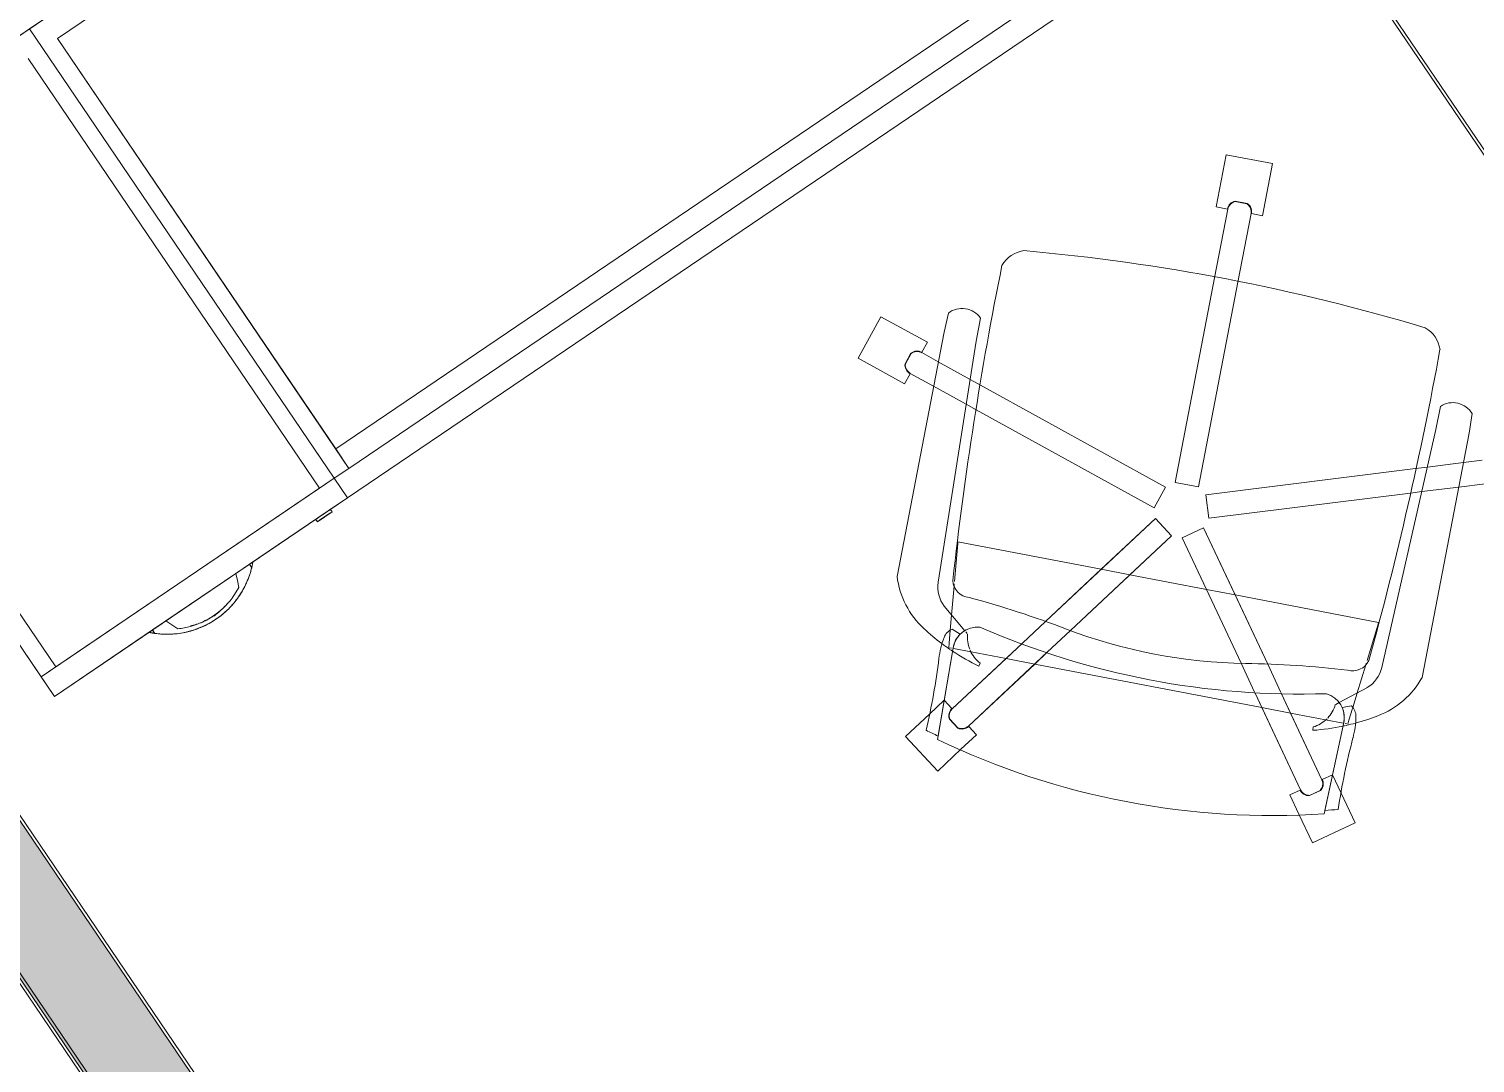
# Model space of a CAD drawing. Header units: inches. Extents: x -13 to 4331, y -638 to 2885.
# Drawn here: x 2518.5 to 2579.7, y 1260.7 to 1304.5 of the extents above; entities that cross this region are included whole.
import ezdxf

# ---------------------------------------------------------------- set-up
doc = ezdxf.new("R2010")
doc.units = ezdxf.units.IN
doc.header["$MEASUREMENT"] = 0
doc.linetypes.add('Dash', pattern=[0.25, 0.125, -0.125])
doc.linetypes.add('Hidden', pattern=[0.28125, 0.1875, -0.09375])
for name, color, linetype, lineweight in [('A-DETL-THIN', 151, 'Continuous', 9), ('A-GLAZ-MULL', 7, 'Continuous', 9), ('A-WALL-PATT', 111, 'Continuous', 13), ('Chevy Chase Pavilion_3rd Floor Base_dwg', 8, 'Continuous', 9), ('I-FURN', 30, 'Continuous', 9), ('I-FURN-PNLS', 30, 'Continuous', 9), ('I-WALL', 2, 'Continuous', 13), ('Q-CASE', 31, 'Continuous', 9), ('Q-CASE-HDLN', 31, 'Dash', 9)]:
    doc.layers.add(name, color=color, linetype=linetype, lineweight=lineweight)

# ---------------------------------------------------------------- blocks, each defined once
blk = doc.blocks.new('Zira Wksta 12 - Type 1-V6-FIRST FLOOR POWER _ SIGNAL')
at = {"layer": 'I-FURN'}
for p, q in [((-24.173, 93.98), (-24, 93.98)), ((-24.173, 93.98), (-24, 93.98)), ((-24.173, 93.98), (-24, 93.98)), ((-24, 93.987), (-24.167, 93.987)), ((-24, 93.987), (-24.167, 93.987)), ((-24, 93.987), (-24.167, 93.987)), ((-24, 94.104), (-24, 94.157)), ((-24, 94.157), (-24, 94.114)), ((-24, 94.124), (-24, 94.157)), ((-24, 94.157), (-24, 94.154)), ((-24, 94.104), (-24, 94.157)), ((-24, 94.157), (-24, 94.114)), ((-24, 94.154), (-24, 94.145)), ((-24, 94.145), (-24, 94.131)), ((-24, 94.131), (-24, 94.114)), ((-24, 94.104), (-24, 94.124)), ((-24, 94.114), (-24, 94.012)), ((-24, 94.114), (-24, 94.048)), ((-24, 94.114), (-24, 94.048)), ((-24, 94.012), (-24, 94.104)), ((-24, 94.059), (-24, 94.104)), ((-24, 94.012), (-24, 94.104)), ((-24, 94.012), (-24, 94.059)), ((-24, 94.048), (-24, 94.012)), ((-24, 94.048), (-24, 94.012)), ((-24, 93.98), (-24, 94.012)), ((-24, 94.012), (-24, 93.987)), ((-24, 93.98), (-24, 94.012)), ((-24, 94.012), (-24, 93.987)), ((-24, 93.98), (-24, 94.012)), ((-24, 94.012), (-24, 93.987)), ((-24, 93.98), (-24, 93.636)), ((-24, 93.639), (-24, 93.98)), ((-24, 93.98), (-24, 93.291)), ((-24, 93.639), (-24, 93.98)), ((-24, 93.98), (-24, 93.291)), ((-24, 93.639), (-24, 93.98)), ((-24.561, 93.059), (-24.281, 93.175)), ((-24.281, 93.175), (-24.561, 93.059)), ((-24.561, 93.059), (-24.281, 93.175)), ((-24.561, 93.059), (-24.281, 93.175)), ((-24.281, 93.175), (-24, 93.291)), ((-24, 93.291), (-24.281, 93.175)), ((-24.281, 93.175), (-24, 93.291)), ((-24.281, 93.175), (-24, 93.291)), ((-24, 93.636), (-24, 93.291)), ((-24, 93.291), (-24, 93.636)), ((-24, 93.291), (-24, 93.636)), ((-24, 93.291), (-24, 93.636)), ((-24.281, 89.825), (-24.561, 89.941)), ((-24.281, 89.825), (-24.561, 89.941)), ((-24.281, 89.825), (-24.561, 89.941)), ((-24, 89.709), (-24.281, 89.825)), ((-24, 89.709), (-24.281, 89.825)), ((-24, 89.709), (-24.281, 89.825)), ((-24, 89.364), (-24, 89.709)), ((-24, 89.709), (-24, 89.02)), ((-24, 89.364), (-24, 89.709)), ((-24, 89.709), (-24, 89.02)), ((-24, 89.364), (-24, 89.709)), ((-24, 89.709), (-24, 89.364)), ((-24, 89.02), (-24.173, 89.02)), ((-24, 89.02), (-24.173, 89.02)), ((-24, 89.02), (-24.173, 89.02)), ((-24.167, 89.013), (-24, 89.013)), ((-24.167, 89.013), (-24, 89.013)), ((-24.167, 89.013), (-24, 89.013)), ((-24, 89.364), (-24, 89.02)), ((-24, 89.02), (-24, 89.361)), ((-24, 89.02), (-24, 89.361)), ((-24, 89.02), (-24, 89.361)), ((-24, 88.988), (-24, 89.02)), ((-24, 88.988), (-24, 89.02)), ((-24, 88.988), (-24, 89.02)), ((-24, 89.013), (-24, 88.988)), ((-24, 89.013), (-24, 88.988)), ((-24, 89.013), (-24, 88.988)), ((-24, 88.988), (-24, 88.886)), ((-24, 88.896), (-24, 88.988)), ((-24, 88.988), (-24, 88.952)), ((-24, 88.896), (-24, 88.988)), ((-24, 88.988), (-24, 88.918)), ((-24, 88.896), (-24, 88.988)), ((-24, 88.952), (-24, 88.918)), ((-24, 88.918), (-24, 88.886)), ((-24, 88.918), (-24, 88.886)), ((-24, 88.843), (-24, 88.896)), ((-24, 88.876), (-24, 88.896)), ((-24, 88.843), (-24, 88.896)), ((-24, 88.886), (-24, 88.843)), ((-24, 88.886), (-24, 88.869)), ((-24, 88.886), (-24, 88.846)), ((-24, 88.848), (-24, 88.876)), ((-24, 88.869), (-24, 88.855)), ((-24, 88.855), (-24, 88.846)), ((-24, 88.843), (-24, 88.848)), ((-24, 88.846), (-24, 88.843)), ((-24, 88.846), (-24, 88.843)), ((-45.633, 70.112), (-47.609, 69.799)), ((-45.633, 70.112), (-47.609, 69.799)), ((-45.415, 68.734), (-45.633, 70.112)), ((-45.415, 68.734), (-45.633, 70.112)), ((-47.609, 69.799), (-47.399, 68.471)), ((-47.609, 69.799), (-47.399, 68.471)), ((-43.651, 66.325), (-46.501, 69.06)), ((-46.394, 68.957), (-43.651, 66.325)), ((-45.281, 67.89), (-45.415, 68.734)), ((-45.281, 67.89), (-45.415, 68.734)), ((-47.399, 68.471), (-47.257, 67.577)), ((-47.399, 68.471), (-47.257, 67.577)), ((-46.583, 68.074), (-46.075, 68.154)), ((-46.583, 68.074), (-46.075, 68.154)), ((-46.081, 68.143), (-46.575, 68.065)), ((-46.081, 68.143), (-46.575, 68.065)), ((-47.257, 67.577), (-46.78, 67.652)), ((-47.257, 67.577), (-46.78, 67.652)), ((-46.763, 67.655), (-46.161, 63.855)), ((-46.763, 67.655), (-46.047, 63.134)), ((-45.287, 64.729), (-45.775, 67.812)), ((-45.137, 63.781), (-45.775, 67.812)), ((-45.759, 67.814), (-45.282, 67.89)), ((-45.759, 67.814), (-45.282, 67.89)), ((-43.686, 66.33), (-44.221, 65.795)), ((-43.573, 66.443), (-43.625, 66.391)), ((-43.412, 66.366), (-43.543, 66.473)), ((-42.972, 66.01), (-43.404, 66.36)), ((-32.372, 59.148), (-39.824, 66.601)), ((-44.221, 65.795), (-45.287, 64.729)), ((-44.911, 65.864), (-44.829, 65.748)), ((-43.344, 65.751), (-42.982, 65.92)), ((-43.337, 65.512), (-41.988, 65.655)), ((-42.471, 65.604), (-42.972, 66.01)), ((-41.503, 64.82), (-42.471, 65.604)), ((-43.495, 65.495), (-43.389, 65.507)), ((-41.002, 65.293), (-33.448, 58.237)), ((-45.287, 64.729), (-46.161, 63.855)), ((-45.137, 63.781), (-45.287, 64.729)), ((-41.444, 64.772), (-41.503, 64.82)), ((-40.105, 63.688), (-41.358, 64.703)), ((-46.161, 63.855), (-53.093, 56.923)), ((-46.161, 63.855), (-46.047, 63.134)), ((-44.93, 62.472), (-45.137, 63.781)), ((-44.93, 62.472), (-45.137, 63.781)), ((-46.047, 63.134), (-45.835, 61.796)), ((-46.047, 63.134), (-45.835, 61.796)), ((-44.422, 59.265), (-40.049, 63.638)), ((-40.046, 63.641), (-40.105, 63.688)), ((-31.233, 62.774), (-33.237, 61.753)), ((-31.233, 62.774), (-33.237, 61.753)), ((-30.325, 60.992), (-31.233, 62.774)), ((-30.325, 60.992), (-31.233, 62.774)), ((-44.422, 59.265), (-44.93, 62.472)), ((-43.93, 56.159), (-44.93, 62.472)), ((-45.835, 61.796), (-45.296, 58.391)), ((-45.835, 61.796), (-44.917, 56.003)), ((-33.01, 61.308), (-34.018, 60.794)), ((-33.01, 61.308), (-34.018, 60.794)), ((-33.237, 61.753), (-33.018, 61.323)), ((-33.237, 61.753), (-33.018, 61.323)), ((-32.557, 61.266), (-32.323, 60.808)), ((-32.557, 61.266), (-32.323, 60.808)), ((-34.018, 60.794), (-35.421, 60.079)), ((-34.018, 60.794), (-35.421, 60.079)), ((-32.336, 60.809), (-32.563, 61.255)), ((-32.336, 60.809), (-32.563, 61.255)), ((-32.329, 59.971), (-30.325, 60.992)), ((-32.329, 59.971), (-30.325, 60.992)), ((-35.421, 60.079), (-35.851, 59.86)), ((-35.421, 60.079), (-35.851, 59.86)), ((-34.643, 59.353), (-33.274, 60.051)), ((-34.643, 59.353), (-33.274, 60.051)), ((-33.274, 60.051), (-32.556, 60.416)), ((-33.274, 60.051), (-32.556, 60.416)), ((-32.549, 60.401), (-32.329, 59.971)), ((-32.549, 60.401), (-32.329, 59.971)), ((-35.851, 59.86), (-43.522, 55.951)), ((-35.851, 59.86), (-43.522, 55.951)), ((-45.296, 58.391), (-44.422, 59.265)), ((-43.93, 56.159), (-44.422, 59.265)), ((-43.068, 55.06), (-35.095, 59.123)), ((-43.068, 55.06), (-35.095, 59.123)), ((-35.095, 59.123), (-34.643, 59.353)), ((-35.095, 59.123), (-34.643, 59.353)), ((-31.802, 58.537), (-32.372, 59.148)), ((-59.037, 58.371), (-59.35, 56.395)), ((-59.037, 58.371), (-59.35, 56.395)), ((-57.709, 58.16), (-59.037, 58.371)), ((-57.709, 58.16), (-59.037, 58.371)), ((-47.629, 56.058), (-45.296, 58.391)), ((-45.296, 58.391), (-44.917, 56.003)), ((-33.448, 58.237), (-32.741, 57.53)), ((-56.815, 58.019), (-57.709, 58.16)), ((-56.815, 58.019), (-57.709, 58.16)), ((-56.891, 57.542), (-56.815, 58.019)), ((-56.891, 57.542), (-56.815, 58.019)), ((-58.298, 57.263), (-55.563, 54.413)), ((-55.563, 54.413), (-58.195, 57.155)), ((-57.392, 56.837), (-57.312, 57.345)), ((-57.392, 56.837), (-57.312, 57.345)), ((-57.303, 57.337), (-57.381, 56.843)), ((-57.303, 57.337), (-57.381, 56.843)), ((-53.093, 56.923), (-56.893, 57.525)), ((-52.418, 56.816), (-56.893, 57.525)), ((-59.35, 56.395), (-57.972, 56.177)), ((-59.35, 56.395), (-57.972, 56.177)), ((-57.128, 56.044), (-57.052, 56.52)), ((-57.128, 56.044), (-57.052, 56.52)), ((-57.05, 56.537), (-53.967, 56.049)), ((-57.05, 56.537), (-53.037, 55.902)), ((-53.093, 56.923), (-53.967, 56.049)), ((-52.418, 56.816), (-53.093, 56.923)), ((-51.034, 56.597), (-52.373, 56.809)), ((-51.034, 56.597), (-52.373, 56.809)), ((-47.629, 56.058), (-51.034, 56.597)), ((-45.241, 55.679), (-51.034, 56.597)), ((-57.972, 56.177), (-57.128, 56.043)), ((-57.972, 56.177), (-57.128, 56.043)), ((-53.967, 56.049), (-55.033, 54.983)), ((-53.967, 56.049), (-53.037, 55.902)), ((-53.02, 55.899), (-51.71, 55.691)), ((-53.02, 55.899), (-51.71, 55.691)), ((-48.503, 55.184), (-47.629, 56.058)), ((-45.241, 55.679), (-47.629, 56.058)), ((-44.917, 56.003), (-43.93, 56.159)), ((-44.917, 56.003), (-43.93, 56.159)), ((-43.522, 55.951), (-43.068, 55.06)), ((-43.522, 55.951), (-43.068, 55.06)), ((-54.986, 55.591), (-55.102, 55.672)), ((-52.876, 50.811), (-48.503, 55.184)), ((-51.71, 55.691), (-48.503, 55.184)), ((-51.71, 55.691), (-45.397, 54.692)), ((-48.503, 55.184), (-45.397, 54.692)), ((-45.397, 54.692), (-45.241, 55.679)), ((-45.397, 54.692), (-45.241, 55.679)), ((-55.033, 54.983), (-55.569, 54.447)), ((-43.14, 54.609), (-43.847, 53.902)), ((-43.14, 54.609), (-43.847, 53.902)), ((-36.897, 48.366), (-43.14, 54.609)), ((-36.897, 48.366), (-43.14, 54.609)), ((-55.711, 54.305), (-55.605, 54.174)), ((-55.629, 54.387), (-55.681, 54.335)), ((-55.598, 54.166), (-55.277, 53.769)), ((-55.158, 53.744), (-54.99, 54.106)), ((-54.894, 52.75), (-54.75, 54.098)), ((-54.75, 54.098), (-54.734, 54.257)), ((-45.19, 54.284), (-49.098, 46.613)), ((-45.19, 54.284), (-49.098, 46.613)), ((-44.299, 53.83), (-45.19, 54.284)), ((-44.299, 53.83), (-45.19, 54.284)), ((-55.248, 53.734), (-54.845, 53.235)), ((-48.361, 45.856), (-44.299, 53.83)), ((-48.361, 45.856), (-44.299, 53.83)), ((-43.847, 53.902), (-37.604, 47.658)), ((-43.847, 53.902), (-37.604, 47.658)), ((-54.842, 53.233), (-54.058, 52.265)), ((-54.058, 52.265), (-54.01, 52.205)), ((-53.941, 52.12), (-52.927, 50.867)), ((-47.475, 44.21), (-54.531, 51.764)), ((-52.927, 50.867), (-52.879, 50.808)), ((-55.839, 50.586), (-48.386, 43.133)), ((-34.798, 46.266), (-36.897, 48.366)), ((-34.798, 46.266), (-36.897, 48.366)), ((-37.604, 47.658), (-35.505, 45.559)), ((-37.604, 47.658), (-35.505, 45.559)), ((-49.098, 46.613), (-49.318, 46.182)), ((-49.098, 46.613), (-49.318, 46.182)), ((-34.444, 46.62), (-34.786, 46.278)), ((-34.444, 46.62), (-34.786, 46.278)), ((-32.853, 45.029), (-34.444, 46.62)), ((-32.853, 45.029), (-34.444, 46.62)), ((-49.318, 46.182), (-50.032, 44.779)), ((-49.318, 46.182), (-50.032, 44.779)), ((-49.289, 44.036), (-48.591, 45.405)), ((-49.289, 44.036), (-48.591, 45.405)), ((-48.591, 45.405), (-48.361, 45.856)), ((-48.591, 45.405), (-48.361, 45.856)), ((-35.517, 45.547), (-35.858, 45.206)), ((-35.517, 45.547), (-35.858, 45.206)), ((-35.063, 45.471), (-34.709, 45.824)), ((-35.063, 45.471), (-34.709, 45.824)), ((-34.697, 45.822), (-35.061, 45.459)), ((-34.697, 45.822), (-35.061, 45.459)), ((-50.032, 44.779), (-50.546, 43.772)), ((-50.032, 44.779), (-50.546, 43.772)), ((-35.858, 45.206), (-34.267, 43.615)), ((-35.858, 45.206), (-34.267, 43.615)), ((-34.267, 43.615), (-32.853, 45.029)), ((-34.267, 43.615), (-32.853, 45.029)), ((-46.768, 43.503), (-47.475, 44.21)), ((-49.655, 43.318), (-49.289, 44.036)), ((-49.655, 43.318), (-49.289, 44.036)), ((-48.386, 43.133), (-47.775, 42.563))]:
    blk.add_line(p, q, dxfattribs=at)
at = {"layer": 'I-FURN', "flags": 128}
for points in [[(-24, 93.291), (-24.281, 93.175), (-24.561, 93.059)], [(-24, 93.291), (-24.281, 93.175), (-24.561, 93.059)], [(-24.561, 89.941), (-24.281, 89.825), (-24, 89.709)], [(-24.561, 89.941), (-24.281, 89.825), (-24, 89.709)], [(-24.561, 89.941), (-24.281, 89.825), (-24, 89.709)]]:
    blk.add_lwpolyline(points, dxfattribs=at)
at = {"layer": 'I-FURN'}
for centre, radius, start, end in [((-21.447, 91.5), 3.685, 137.02895, 137.70289), ((-21.447, 91.5), 3.685, 137.36592, 137.70289), ((-21.447, 91.5), 3.685, 137.36592, 137.70289), ((-21.447, 91.5), 3.685, 137.03852, 137.56704), ((-21.447, 91.5), 3.685, 137.03852, 137.56704), ((-21.447, 91.5), 3.685, 137.03852, 137.56704), ((-21.447, 91.5), 3.685, 137.02895, 137.36592), ((-21.447, 91.5), 3.685, 137.02895, 137.36592), ((-21.447, 91.5), 3.685, 222.29711, 222.97105), ((-21.447, 91.5), 3.685, 222.29711, 222.97105), ((-21.447, 91.5), 3.685, 222.29711, 222.97105), ((-21.447, 91.5), 3.685, 222.43296, 222.96148), ((-21.447, 91.5), 3.685, 222.43296, 222.96148), ((-21.447, 91.5), 3.685, 222.43296, 222.96148), ((-29.599, 40.358), 33.165, 119.44776, 120.42343), ((-25.848, 87.609), 27.198, 222.48818, 229.01435), ((-29.906, 40.669), 32.885, 120.30746, 149.69597), ((-46.379, 67.722), 0.407, 120.16515, 189.83485), ((-46.379, 67.722), 0.407, 120.16515, 189.83485), ((-46.362, 67.719), 0.406, 121.61986, 189), ((-46.362, 67.719), 0.406, 121.61986, 162.04795), ((-46.177, 67.748), 0.406, 62.90411, 76.38014), ((-46.177, 67.748), 0.406, 9, 76.38014), ((-46.161, 67.756), 0.407, 63.90091, 77.83485), ((-46.161, 67.756), 0.407, 8.16515, 77.83485), ((-46.177, 67.748), 0.406, 9, 62.90411), ((-46.161, 67.756), 0.407, 36.03303, 63.90091), ((-46.362, 67.719), 0.406, 162.04795, 189), ((-46.161, 67.756), 0.407, 8.16515, 36.03303), ((-46.139, 64.255), 3.739, 35.09358, 49.01435), ((-40.114, 57.534), 9.612, 103.04781, 108.99641), ((-41.464, 63.358), 3.634, 63.17893, 103.04781), ((-40.114, 57.534), 9.612, 112.2631, 119.93341), ((-40.114, 57.534), 9.612, 111.63933, 112.07299), ((-44.381, 65.565), 1.054, 10.20015, 46.17861), ((-44.381, 65.565), 1.054, 320.95537, 46.17861), ((-40.114, 57.534), 9.612, 108.99641, 111.49061), ((-43.581, 66.052), 0.613, 347.54268, 35.09358), ((-44.403, 64.433), 1.382, 79.01874, 107.94966), ((-44.403, 64.433), 1.382, 50.08783, 77.4248), ((-41.937, 64.271), 1.385, 47.80127, 92.10784), ((-25.52, 36.282), 33.832, 122.22846, 147.77154), ((-70.246, 97.016), 42.842, 304.97666, 310.76994), ((-41.678, 64.088), 0.763, 59.23375, 140.76625), ((-140.947, -52.03), 153.519, 44.47495, 49.52132), ((-32.965, 43.727), 22.194, 124.97666, 145.02334), ((-32.828, 60.963), 0.407, 48.16515, 117.83485), ((-32.828, 60.963), 0.407, 48.16515, 117.83485), ((-32.826, 60.946), 0.406, 90.04795, 117), ((-32.826, 60.946), 0.406, 49.61986, 117), ((-32.826, 60.946), 0.406, 49.61986, 90.04795), ((-32.741, 60.778), 0.406, 297, 4.38014), ((-32.728, 60.766), 0.407, 296.16515, 5.83485), ((-32.728, 60.766), 0.407, 296.16515, 5.83485), ((-32.741, 60.778), 0.406, 310.47603, 350.90411), ((-32.741, 60.778), 0.406, 350.90411, 4.38014), ((-32.741, 60.778), 0.406, 297, 310.47603), ((-32.756, 58.485), 0.956, 270.89014, 3.10986), ((-29.596, 40.361), 33.165, 149.57657, 150.55224), ((-56.96, 57.141), 0.407, 80.16515, 149.83485), ((-56.96, 57.141), 0.407, 94.09909, 149.83485), ((-56.957, 57.124), 0.406, 81, 148.38014), ((-56.957, 57.124), 0.406, 134.90411, 148.38014), ((-56.957, 57.124), 0.406, 81, 134.90411), ((-56.96, 57.141), 0.407, 80.16515, 94.09909), ((-76.847, 36.61), 27.198, 40.98565, 47.51182), ((-56.995, 56.923), 0.407, 192.16515, 233.96697), ((-56.995, 56.923), 0.407, 192.16515, 261.83485), ((-56.986, 56.938), 0.406, 193.61986, 261), ((-56.986, 56.938), 0.406, 193.61986, 234.04795), ((-56.995, 56.923), 0.407, 233.96697, 261.83485), ((-56.986, 56.938), 0.406, 234.04795, 261), ((-86.254, 81.008), 42.842, 319.23006, 325.02334), ((-46.772, 50.876), 9.612, 150.06659, 157.7369), ((-53.671, 55.165), 1.382, 162.05034, 190.98126), ((-32.593, 54.971), 1.314, 335.04325, 24.95675), ((-53.671, 55.165), 1.382, 192.5752, 219.91217), ((-53.494, 56.9), 3.739, 220.98565, 234.90642), ((-46.772, 50.876), 9.612, 161.00359, 166.95219), ((-46.772, 50.876), 9.612, 158.50939, 161.00359), ((-46.772, 50.876), 9.612, 157.92701, 158.36067), ((-54.803, 55.143), 1.054, 223.82139, 259.79985), ((-54.803, 55.143), 1.054, 223.82139, 309.04463), ((-97.293, 108.055), 84.963, 309.14745, 320.85255), ((-55.291, 54.343), 0.613, 234.90642, 282.45732), ((-52.596, 52.226), 3.634, 166.95219, 206.82107), ((-53.509, 52.699), 1.385, 177.89216, 222.19873), ((-53.326, 52.44), 0.763, 129.23375, 210.76625), ((62.792, 151.709), 153.519, 220.47868, 225.52505), ((-35.085, 45.979), 0.406, 31.52397, 45), ((-35.085, 45.979), 0.406, 337.61986, 45), ((-35.069, 45.987), 0.407, 336.16515, 45.83485), ((-35.069, 45.987), 0.407, 336.16515, 45.83485), ((-35.085, 45.979), 0.406, 351.09589, 31.52397), ((-35.225, 45.831), 0.407, 224.16515, 265.96697), ((-35.225, 45.831), 0.407, 224.16515, 293.83485), ((-35.217, 45.847), 0.406, 225, 238.47603), ((-35.217, 45.847), 0.406, 225, 292.38014), ((-35.217, 45.847), 0.406, 238.47603, 278.90411), ((-35.225, 45.831), 0.407, 265.96697, 293.83485), ((-35.217, 45.847), 0.406, 278.90411, 292.38014), ((-35.085, 45.979), 0.406, 337.61986, 351.09589), ((-47.723, 43.518), 0.956, 266.89014, 359.10986), ((-44.209, 43.355), 1.314, 245.04325, 294.95675)]:
    blk.add_arc(centre, radius, start, end, dxfattribs=at)
for points, knots in [([(-24.173, 89.02), (-24.325, 89.187), (-24.598, 89.55), (-24.903, 90.161), (-25.09, 90.818), (-25.174, 91.727), (-25.004, 92.635), (-24.599, 93.45), (-24.325, 93.813), (-24.173, 93.98)], [0, 0, 0, 0, 0.125, 0.25, 0.375, 0.5, 0.75, 0.875, 1, 1, 1, 1]), ([(-24.746, 93.142), (-24.696, 93.243), (-24.53, 93.54), (-24.325, 93.813), (-24.173, 93.98)], [0.8125, 0.8125, 0.8125, 0.8125, 0.875, 1, 1, 1, 1]), ([(-24.746, 93.142), (-24.696, 93.243), (-24.53, 93.54), (-24.325, 93.813), (-24.173, 93.98)], [0.8125, 0.8125, 0.8125, 0.8125, 0.875, 1, 1, 1, 1]), ([(-24, 94.157), (-24.001, 94.157), (-24.002, 94.156), (-24.004, 94.153), (-24.007, 94.151), (-24.009, 94.149), (-24.012, 94.145), (-24.016, 94.142), (-24.019, 94.139), (-24.023, 94.135), (-24.027, 94.131), (-24.032, 94.127), (-24.041, 94.118), (-24.048, 94.11), (-24.055, 94.104)], [0, 0, 0, 0, 0.125, 0.1875, 0.25, 0.3125, 0.375, 0.4375, 0.5, 0.5625, 0.625, 0.6875, 0.75, 1, 1, 1, 1]), ([(-24, 94.157), (-24.001, 94.157), (-24.002, 94.156), (-24.004, 94.153), (-24.007, 94.151), (-24.009, 94.149), (-24.012, 94.145), (-24.016, 94.142), (-24.019, 94.139), (-24.023, 94.135), (-24.027, 94.131), (-24.032, 94.127), (-24.041, 94.118), (-24.048, 94.11), (-24.055, 94.104)], [0, 0, 0, 0, 0.125, 0.1875, 0.25, 0.3125, 0.375, 0.4375, 0.5, 0.5625, 0.625, 0.6875, 0.75, 1, 1, 1, 1]), ([(-24, 94.157), (-24.001, 94.157), (-24.002, 94.156), (-24.004, 94.153), (-24.007, 94.151), (-24.009, 94.149), (-24.012, 94.145), (-24.016, 94.142), (-24.019, 94.139), (-24.023, 94.135), (-24.027, 94.131), (-24.032, 94.127), (-24.041, 94.118), (-24.048, 94.11), (-24.055, 94.104)], [0, 0, 0, 0, 0.125, 0.1875, 0.25, 0.3125, 0.375, 0.4375, 0.5, 0.5625, 0.625, 0.6875, 0.75, 1, 1, 1, 1]), ([(-24.045, 94.114), (-24.039, 94.119), (-24.031, 94.127), (-24.021, 94.137), (-24.016, 94.142), (-24.012, 94.146), (-24.009, 94.149), (-24.007, 94.151), (-24.004, 94.153), (-24.003, 94.155), (-24.001, 94.156), (-24, 94.157), (-24, 94.157)], [0, 0, 0, 0, 0.25, 0.375, 0.5, 0.5625, 0.625, 0.6875, 0.75, 0.8125, 0.875, 1, 1, 1, 1]), ([(-24.045, 94.114), (-24.039, 94.119), (-24.031, 94.127), (-24.021, 94.137), (-24.016, 94.142), (-24.012, 94.146), (-24.009, 94.149), (-24.007, 94.151), (-24.004, 94.153), (-24.003, 94.155), (-24.001, 94.156), (-24, 94.157), (-24, 94.157)], [0, 0, 0, 0, 0.25, 0.375, 0.5, 0.5625, 0.625, 0.6875, 0.75, 0.8125, 0.875, 1, 1, 1, 1]), ([(-24.045, 94.114), (-24.039, 94.119), (-24.031, 94.127), (-24.021, 94.137), (-24.016, 94.142), (-24.012, 94.146), (-24.009, 94.149), (-24.007, 94.151), (-24.004, 94.153), (-24.003, 94.155), (-24.001, 94.156), (-24, 94.157), (-24, 94.157)], [0, 0, 0, 0, 0.25, 0.375, 0.5, 0.5625, 0.625, 0.6875, 0.75, 0.8125, 0.875, 1, 1, 1, 1]), ([(-24.763, 89.892), (-24.807, 89.983), (-24.937, 90.283), (-25.089, 90.818), (-25.177, 91.729), (-25.015, 92.509), (-24.806, 93.037), (-24.759, 93.135)], [0.1945858, 0.1945858, 0.1945858, 0.1945858, 0.25, 0.375, 0.5, 0.75, 0.8101252, 0.8101252, 0.8101252, 0.8101252]), ([(-24.672, 93.283), (-24.727, 93.183), (-24.791, 93.055), (-24.846, 92.924), (-24.856, 92.898)], [0.15936451, 0.15936451, 0.15936451, 0.15936451, 0.22222222, 0.23762024, 0.23762024, 0.23762024, 0.23762024]), ([(-24.672, 93.283), (-24.727, 93.183), (-24.791, 93.055), (-24.846, 92.924), (-24.856, 92.898)], [0.15936451, 0.15936451, 0.15936451, 0.15936451, 0.22222222, 0.23762024, 0.23762024, 0.23762024, 0.23762024]), ([(-24.672, 93.283), (-24.727, 93.183), (-24.791, 93.055), (-24.846, 92.924), (-24.856, 92.898)], [0.15936451, 0.15936451, 0.15936451, 0.15936451, 0.22222222, 0.23762024, 0.23762024, 0.23762024, 0.23762024]), ([(-24.883, 90.169), (-24.965, 90.38), (-25.089, 90.818), (-25.177, 91.729), (-25.034, 92.4), (-24.883, 92.831)], [0.25, 0.25, 0.25, 0.25, 0.375, 0.5, 0.75, 0.75, 0.75, 0.75]), ([(-24.945, 92.66), (-24.973, 92.575), (-25.009, 92.449), (-25.04, 92.321), (-25.049, 92.28)], [0.28411479, 0.28411479, 0.28411479, 0.28411479, 0.33333333, 0.3562762, 0.3562762, 0.3562762, 0.3562762]), ([(-24.945, 92.66), (-24.973, 92.575), (-25.009, 92.449), (-25.04, 92.321), (-25.049, 92.28)], [0.28411479, 0.28411479, 0.28411479, 0.28411479, 0.33333333, 0.3562762, 0.3562762, 0.3562762, 0.3562762]), ([(-24.945, 92.66), (-24.973, 92.575), (-25.009, 92.449), (-25.04, 92.321), (-25.049, 92.28)], [0.28411479, 0.28411479, 0.28411479, 0.28411479, 0.33333333, 0.3562762, 0.3562762, 0.3562762, 0.3562762]), ([(-25.096, 92.017), (-25.106, 91.946), (-25.12, 91.819), (-25.127, 91.692), (-25.128, 91.636)], [0.40508035, 0.40508035, 0.40508035, 0.40508035, 0.44444444, 0.47528756, 0.47528756, 0.47528756, 0.47528756]), ([(-25.096, 92.017), (-25.106, 91.946), (-25.12, 91.819), (-25.127, 91.692), (-25.128, 91.636)], [0.40508035, 0.40508035, 0.40508035, 0.40508035, 0.44444444, 0.47528756, 0.47528756, 0.47528756, 0.47528756]), ([(-25.096, 92.017), (-25.106, 91.946), (-25.12, 91.819), (-25.127, 91.692), (-25.128, 91.636)], [0.40508035, 0.40508035, 0.40508035, 0.40508035, 0.44444444, 0.47528756, 0.47528756, 0.47528756, 0.47528756]), ([(-25.048, 90.72), (-25.04, 90.679), (-25.009, 90.552), (-24.976, 90.423), (-24.95, 90.336)], [0.64373131, 0.64373131, 0.64373131, 0.64373131, 0.66666667, 0.71591001, 0.71591001, 0.71591001, 0.71591001]), ([(-25.048, 90.72), (-25.04, 90.679), (-25.009, 90.552), (-24.976, 90.423), (-24.95, 90.336)], [0.64373131, 0.64373131, 0.64373131, 0.64373131, 0.66666667, 0.71591001, 0.71591001, 0.71591001, 0.71591001]), ([(-25.048, 90.72), (-25.04, 90.679), (-25.009, 90.552), (-24.976, 90.423), (-24.95, 90.336)], [0.64373131, 0.64373131, 0.64373131, 0.64373131, 0.66666667, 0.71591001, 0.71591001, 0.71591001, 0.71591001]), ([(-24.857, 90.102), (-24.808, 89.982), (-24.751, 89.851), (-24.678, 89.729), (-24.671, 89.718)], [0.76239192, 0.76239192, 0.76239192, 0.76239192, 0.83333333, 0.84070579, 0.84070579, 0.84070579, 0.84070579]), ([(-24.857, 90.102), (-24.808, 89.982), (-24.751, 89.851), (-24.678, 89.729), (-24.671, 89.718)], [0.76239192, 0.76239192, 0.76239192, 0.76239192, 0.83333333, 0.84070579, 0.84070579, 0.84070579, 0.84070579]), ([(-24.857, 90.102), (-24.808, 89.982), (-24.751, 89.851), (-24.678, 89.729), (-24.671, 89.718)], [0.76239192, 0.76239192, 0.76239192, 0.76239192, 0.83333333, 0.84070579, 0.84070579, 0.84070579, 0.84070579]), ([(-24.173, 89.02), (-24.325, 89.187), (-24.53, 89.459), (-24.695, 89.756), (-24.746, 89.858)], [0, 0, 0, 0, 0.125, 0.1875, 0.1875, 0.1875, 0.1875]), ([(-24.055, 88.896), (-24.048, 88.89), (-24.039, 88.881), (-24.029, 88.871), (-24.023, 88.865), (-24.019, 88.861), (-24.016, 88.858), (-24.012, 88.855), (-24.009, 88.851), (-24.007, 88.849), (-24.004, 88.847), (-24.002, 88.844), (-24.001, 88.843), (-24, 88.843)], [0, 0, 0, 0, 0.25, 0.375, 0.4375, 0.5, 0.5625, 0.625, 0.6875, 0.75, 0.8125, 0.875, 1, 1, 1, 1]), ([(-24.055, 88.896), (-24.048, 88.89), (-24.039, 88.881), (-24.029, 88.871), (-24.023, 88.865), (-24.019, 88.861), (-24.016, 88.858), (-24.012, 88.855), (-24.009, 88.851), (-24.007, 88.849), (-24.004, 88.847), (-24.002, 88.844), (-24.001, 88.843), (-24, 88.843)], [0, 0, 0, 0, 0.25, 0.375, 0.4375, 0.5, 0.5625, 0.625, 0.6875, 0.75, 0.8125, 0.875, 1, 1, 1, 1]), ([(-24.055, 88.896), (-24.048, 88.89), (-24.039, 88.881), (-24.029, 88.871), (-24.023, 88.865), (-24.019, 88.861), (-24.016, 88.858), (-24.012, 88.855), (-24.009, 88.851), (-24.007, 88.849), (-24.004, 88.847), (-24.002, 88.844), (-24.001, 88.843), (-24, 88.843)], [0, 0, 0, 0, 0.25, 0.375, 0.4375, 0.5, 0.5625, 0.625, 0.6875, 0.75, 0.8125, 0.875, 1, 1, 1, 1]), ([(-24, 88.843), (-24, 88.843), (-24.001, 88.844), (-24.003, 88.845), (-24.004, 88.847), (-24.007, 88.849), (-24.009, 88.851), (-24.012, 88.854), (-24.015, 88.857), (-24.018, 88.86), (-24.021, 88.863), (-24.025, 88.867), (-24.032, 88.874), (-24.039, 88.881), (-24.045, 88.886)], [0, 0, 0, 0, 0.125, 0.1875, 0.25, 0.3125, 0.375, 0.4375, 0.5, 0.5625, 0.625, 0.6875, 0.75, 1, 1, 1, 1]), ([(-24, 88.843), (-24, 88.843), (-24.001, 88.844), (-24.003, 88.845), (-24.004, 88.847), (-24.007, 88.849), (-24.009, 88.851), (-24.012, 88.854), (-24.015, 88.857), (-24.018, 88.86), (-24.021, 88.863), (-24.025, 88.867), (-24.032, 88.874), (-24.039, 88.881), (-24.045, 88.886)], [0, 0, 0, 0, 0.125, 0.1875, 0.25, 0.3125, 0.375, 0.4375, 0.5, 0.5625, 0.625, 0.6875, 0.75, 1, 1, 1, 1]), ([(-24, 88.843), (-24, 88.843), (-24.001, 88.844), (-24.003, 88.845), (-24.004, 88.847), (-24.007, 88.849), (-24.009, 88.851), (-24.012, 88.854), (-24.015, 88.857), (-24.018, 88.86), (-24.021, 88.863), (-24.025, 88.867), (-24.032, 88.874), (-24.039, 88.881), (-24.045, 88.886)], [0, 0, 0, 0, 0.125, 0.1875, 0.25, 0.3125, 0.375, 0.4375, 0.5, 0.5625, 0.625, 0.6875, 0.75, 1, 1, 1, 1])]:
    blk.add_open_spline(points, degree=3, knots=knots, dxfattribs=at)
for points in [[(-24.167, 93.987), (-24.303, 93.838), (-24.427, 93.678), (-24.537, 93.508)], [(-24.167, 93.987), (-24.303, 93.838), (-24.427, 93.678), (-24.537, 93.508)], [(-24.167, 93.987), (-24.303, 93.838), (-24.427, 93.678), (-24.537, 93.508)], [(-24.055, 94.104), (-24.069, 94.089), (-24.099, 94.059), (-24.129, 94.028), (-24.144, 94.012)], [(-24.055, 94.104), (-24.069, 94.089), (-24.099, 94.059), (-24.129, 94.028), (-24.144, 94.012)], [(-24.055, 94.104), (-24.069, 94.089), (-24.099, 94.059), (-24.129, 94.028), (-24.144, 94.012)], [(-24.143, 94.012), (-24.132, 94.024), (-24.11, 94.047), (-24.077, 94.082), (-24.055, 94.103), (-24.045, 94.114)], [(-24.143, 94.012), (-24.132, 94.024), (-24.11, 94.047), (-24.077, 94.082), (-24.055, 94.103), (-24.045, 94.114)], [(-24.143, 94.012), (-24.132, 94.024), (-24.11, 94.047), (-24.077, 94.082), (-24.055, 94.103), (-24.045, 94.114)], [(-24.883, 92.831), (-24.844, 92.933), (-24.803, 93.035), (-24.756, 93.134)], [(-24.561, 93.471), (-24.6, 93.409), (-24.637, 93.347), (-24.672, 93.283)], [(-24.561, 93.471), (-24.6, 93.409), (-24.637, 93.347), (-24.672, 93.283)], [(-24.561, 93.471), (-24.6, 93.409), (-24.637, 93.347), (-24.672, 93.283)], [(-24.561, 93.059), (-24.732, 92.742), (-24.969, 92.05), (-24.969, 90.951), (-24.732, 90.259), (-24.561, 89.941)], [(-24.561, 93.059), (-24.732, 92.742), (-24.969, 92.05), (-24.969, 90.951), (-24.732, 90.259), (-24.561, 89.941)], [(-24.561, 93.059), (-24.732, 92.742), (-24.969, 92.05), (-24.969, 90.951), (-24.732, 90.259), (-24.561, 89.941)], [(-24.894, 92.802), (-24.912, 92.755), (-24.929, 92.708), (-24.945, 92.66)], [(-24.894, 92.802), (-24.912, 92.755), (-24.929, 92.708), (-24.945, 92.66)], [(-24.894, 92.802), (-24.912, 92.755), (-24.929, 92.708), (-24.945, 92.66)], [(-24.91, 92.039), (-24.88, 92.217), (-24.822, 92.387), (-24.757, 92.555)], [(-24.91, 92.039), (-24.88, 92.217), (-24.822, 92.387), (-24.757, 92.555)], [(-24.91, 92.039), (-24.88, 92.217), (-24.822, 92.387), (-24.757, 92.555)], [(-24.857, 92.898), (-24.867, 92.872), (-24.877, 92.847), (-24.887, 92.821)], [(-24.857, 92.898), (-24.867, 92.872), (-24.877, 92.847), (-24.887, 92.821)], [(-24.857, 92.898), (-24.867, 92.872), (-24.877, 92.847), (-24.887, 92.821)], [(-24.778, 92.564), (-24.719, 92.734), (-24.647, 92.9), (-24.561, 93.059)], [(-24.778, 92.564), (-24.719, 92.734), (-24.647, 92.9), (-24.561, 93.059)], [(-24.778, 92.564), (-24.719, 92.734), (-24.647, 92.9), (-24.561, 93.059)], [(-25.075, 92.144), (-25.083, 92.102), (-25.09, 92.06), (-25.096, 92.017)], [(-25.075, 92.144), (-25.083, 92.102), (-25.09, 92.06), (-25.096, 92.017)], [(-25.075, 92.144), (-25.083, 92.102), (-25.09, 92.06), (-25.096, 92.017)], [(-25.049, 92.28), (-25.056, 92.243), (-25.064, 92.207), (-25.071, 92.17)], [(-25.049, 92.28), (-25.056, 92.243), (-25.064, 92.207), (-25.071, 92.17)], [(-25.049, 92.28), (-25.056, 92.243), (-25.064, 92.207), (-25.071, 92.17)], [(-24.955, 91.5), (-24.955, 91.681), (-24.949, 91.865), (-24.91, 92.039)], [(-24.955, 91.5), (-24.955, 91.681), (-24.949, 91.865), (-24.91, 92.039)], [(-24.955, 91.5), (-24.955, 91.681), (-24.949, 91.865), (-24.91, 92.039)], [(-25.129, 91.635), (-25.133, 91.545), (-25.132, 91.455), (-25.127, 91.366)], [(-25.129, 91.635), (-25.133, 91.545), (-25.132, 91.455), (-25.127, 91.366)], [(-25.129, 91.635), (-25.133, 91.545), (-25.132, 91.455), (-25.127, 91.366)], [(-25.129, 91.365), (-25.125, 91.237), (-25.111, 91.11), (-25.092, 90.984)], [(-25.129, 91.365), (-25.125, 91.237), (-25.111, 91.11), (-25.092, 90.984)], [(-25.129, 91.365), (-25.125, 91.237), (-25.111, 91.11), (-25.092, 90.984)], [(-24.91, 90.961), (-24.94, 91.139), (-24.965, 91.322), (-24.971, 91.504)], [(-24.91, 90.961), (-24.94, 91.139), (-24.965, 91.322), (-24.971, 91.504)], [(-24.91, 90.961), (-24.94, 91.139), (-24.965, 91.322), (-24.971, 91.504)], [(-25.095, 90.982), (-25.089, 90.94), (-25.082, 90.898), (-25.075, 90.856)], [(-25.095, 90.982), (-25.089, 90.94), (-25.082, 90.898), (-25.075, 90.856)], [(-25.095, 90.982), (-25.089, 90.94), (-25.082, 90.898), (-25.075, 90.856)], [(-25.07, 90.829), (-25.064, 90.793), (-25.056, 90.756), (-25.048, 90.72)], [(-25.07, 90.829), (-25.064, 90.793), (-25.056, 90.756), (-25.048, 90.72)], [(-25.07, 90.829), (-25.064, 90.793), (-25.056, 90.756), (-25.048, 90.72)], [(-24.778, 90.436), (-24.836, 90.607), (-24.875, 90.782), (-24.91, 90.961)], [(-24.778, 90.436), (-24.836, 90.607), (-24.875, 90.782), (-24.91, 90.961)], [(-24.778, 90.436), (-24.836, 90.607), (-24.875, 90.782), (-24.91, 90.961)], [(-24.945, 90.34), (-24.929, 90.292), (-24.913, 90.244), (-24.896, 90.197)], [(-24.945, 90.34), (-24.929, 90.292), (-24.913, 90.244), (-24.896, 90.197)], [(-24.945, 90.34), (-24.929, 90.292), (-24.913, 90.244), (-24.896, 90.197)], [(-24.887, 90.179), (-24.877, 90.153), (-24.867, 90.127), (-24.857, 90.102)], [(-24.887, 90.179), (-24.877, 90.153), (-24.867, 90.127), (-24.857, 90.102)], [(-24.887, 90.179), (-24.877, 90.153), (-24.867, 90.127), (-24.857, 90.102)], [(-24.173, 89.02), (-24.325, 89.187), (-24.598, 89.55), (-24.801, 89.957), (-24.883, 90.169)], [(-24.561, 89.941), (-24.647, 90.1), (-24.719, 90.266), (-24.778, 90.436)], [(-24.561, 89.941), (-24.647, 90.1), (-24.719, 90.266), (-24.778, 90.436)], [(-24.561, 89.941), (-24.647, 90.1), (-24.719, 90.266), (-24.778, 90.436)], [(-24.672, 89.717), (-24.644, 89.667), (-24.614, 89.619), (-24.582, 89.572)], [(-24.672, 89.717), (-24.644, 89.667), (-24.614, 89.619), (-24.582, 89.572)], [(-24.672, 89.717), (-24.644, 89.667), (-24.614, 89.619), (-24.582, 89.572)], [(-24.537, 89.492), (-24.427, 89.322), (-24.303, 89.162), (-24.167, 89.013)], [(-24.537, 89.492), (-24.427, 89.322), (-24.303, 89.162), (-24.167, 89.013)], [(-24.537, 89.492), (-24.427, 89.322), (-24.303, 89.162), (-24.167, 89.013)], [(-24.144, 88.988), (-24.129, 88.972), (-24.099, 88.941), (-24.069, 88.911), (-24.055, 88.896)], [(-24.144, 88.988), (-24.129, 88.972), (-24.099, 88.941), (-24.069, 88.911), (-24.055, 88.896)], [(-24.144, 88.988), (-24.129, 88.972), (-24.099, 88.941), (-24.069, 88.911), (-24.055, 88.896)], [(-24.045, 88.886), (-24.055, 88.897), (-24.077, 88.918), (-24.11, 88.953), (-24.132, 88.976), (-24.143, 88.988)], [(-24.045, 88.886), (-24.055, 88.897), (-24.077, 88.918), (-24.11, 88.953), (-24.132, 88.976), (-24.143, 88.988)], [(-24.045, 88.886), (-24.055, 88.897), (-24.077, 88.918), (-24.11, 88.953), (-24.132, 88.976), (-24.143, 88.988)]]:
    blk.add_open_spline(points, degree=3, dxfattribs=at)
at = {"layer": 'I-FURN-PNLS'}
for p, q in [((-24, 84), (-24, 99)), ((-24, 99), (0, 99)), ((0, 99), (-24, 99)), ((-24, 99), (-24, 84)), ((-24, 84), (-24, 99)), ((-24, 99), (0, 99)), ((-24, 84), (-24, 99)), ((-24, 99), (-24, 93.98)), ((-23, 99), (-24, 99)), ((-23, 99), (-24, 99)), ((-24, 93.98), (-24, 99)), ((-24, 99), (-24, 93.98)), ((-24, 93.98), (-24, 99)), ((-24, 99), (-24, 93.98)), ((-23, 99), (-24, 99)), ((-23, 99), (-24, 99)), ((-23, 99), (-24, 99)), ((-23, 99), (-24, 99)), ((-23, 99), (-24, 99)), ((-24, 99), (-24, 93.98)), ((-24, 93.98), (-24, 99)), ((-24, 99), (-23, 99)), ((-23, 98.25), (-23, 99)), ((-23, 99), (-23, 84)), ((-23, 98.25), (-23, 99)), ((-23, 99), (-23, 98.25)), ((-23, 98.25), (-23, 99)), ((-23, 99), (-23, 98.25)), ((-23, 98.25), (-23, 99)), ((-23, 99), (-23, 84)), ((0, 99), (-23, 99)), ((-23, 99), (-23, 98.25)), ((-23, 98.25), (-23, 99)), ((-23, 99), (0, 99)), ((0, 99), (0, 84)), ((0, 84), (0, 99)), ((0, 99), (0, 84)), ((0, 84), (0, 99)), ((0, 99), (0, 84)), ((-1, 98.25), (-23, 98.25)), ((-23, 98.25), (-23, 84.75)), ((-23, 84.75), (-23, 98.25)), ((-23, 98.25), (-1, 98.25)), ((-23, 84.75), (-23, 98.25)), ((-23, 84.75), (-23, 98.25)), ((-23, 98.25), (-23, 84.75)), ((-23, 84.75), (-23, 98.25)), ((-23, 98.25), (-23, 84.75)), ((-23, 84.75), (-23, 98.25)), ((-23, 98.25), (-1, 98.25)), ((-1, 98.25), (-23, 98.25)), ((-24, 93.98), (-24, 93.291)), ((-24, 93.291), (-24, 93.98)), ((-24, 93.98), (-24, 93.291)), ((-24, 93.291), (-24, 93.98)), ((-24, 93.98), (-24, 93.291)), ((-24, 93.98), (-24, 93.291)), ((-24, 93.291), (-24, 93.98)), ((-24, 93.291), (-24, 89.709)), ((-24, 89.709), (-24, 93.291)), ((-24, 93.291), (-24, 89.709)), ((-24, 89.709), (-24, 93.291)), ((-24, 93.291), (-24, 89.709)), ((-24, 93.291), (-24, 89.709)), ((-24, 89.709), (-24, 93.291)), ((-24, 89.709), (-24, 89.02)), ((-24, 89.02), (-24, 89.709)), ((-24, 89.709), (-24, 89.02)), ((-24, 89.02), (-24, 89.709)), ((-24, 89.709), (-24, 89.02)), ((-24, 89.709), (-24, 89.02)), ((-24, 89.02), (-24, 89.709)), ((-24, 89.02), (-24, 84)), ((-24, 84), (-24, 89.02)), ((-24, 89.02), (-24, 85.515)), ((-24, 84), (-24, 89.02)), ((-24, 89.02), (-24, 84)), ((-24, 89.02), (-24, 85.515)), ((-24, 85.515), (-24, 89.02)), ((-24, 85.625), (-24.125, 85.625)), ((-24.125, 85.625), (-24.125, 85.515)), ((-24.125, 84.875), (-24.125, 85.625)), ((-24.125, 85.515), (-24.125, 84.985)), ((-24, 85.625), (-24, 85.612)), ((-24, 85.612), (-24, 85.625)), ((-24, 85.612), (-24, 85.515)), ((-24, 85.575), (-24, 85.612)), ((-24, 85.515), (-24, 85.575)), ((-24, 85.515), (-24, 84.985)), ((-24, 85.515), (-24, 84.985)), ((-24, 84.985), (-24, 85.515)), ((-24, 85.515), (-24, 85.437)), ((-24, 85.347), (-24, 85.515)), ((-24, 85.437), (-24, 85.347)), ((-24, 85.347), (-24, 85.25)), ((-24, 85.25), (-24, 85.347)), ((-24, 85.25), (-24, 85.153)), ((-24, 85.153), (-24, 85.25)), ((-24, 85.153), (-24, 85.062)), ((-24, 85.062), (-24, 85.153)), ((-24.125, 84.985), (-24.125, 84.875)), ((-24.125, 84.875), (-24, 84.875)), ((-24, 85.062), (-24, 84.985)), ((-24, 84.985), (-24, 85.062)), ((-24, 84.985), (-24, 84)), ((-24, 84.985), (-24, 84)), ((-24, 84), (-24, 84.985)), ((-24, 84.985), (-24, 84.888)), ((-24, 84.925), (-24, 84.985)), ((-24, 84.888), (-24, 84.925)), ((-24, 84.888), (-24, 84.875)), ((-24, 84.875), (-24, 84.888)), ((-23, 84.75), (-1, 84.75)), ((-1, 84.75), (-23, 84.75)), ((-23, 84), (-23, 84.75)), ((-23, 84), (-23, 84.75)), ((-23, 84.75), (-23, 84)), ((-23, 84), (-23, 84.75)), ((-23, 84.75), (-23, 84)), ((-23, 84), (-23, 84.75)), ((-1, 84.75), (-23, 84.75)), ((-23, 84.75), (-23, 84)), ((-23, 84), (-23, 84.75)), ((-23, 84.75), (-1, 84.75)), ((0, 84), (-24, 84)), ((-24, 84), (0, 84)), ((0, 84), (-24, 84)), ((-24, 84), (-23, 84)), ((-23, 84), (-24, 84)), ((-24, 84), (-23, 84)), ((-23, 84), (-24, 84)), ((-24, 84), (-23, 84)), ((-23, 84), (-24, 84)), ((-24, 84), (-23, 84)), ((-23, 84), (-24, 84)), ((-24, 36), (-24, 84)), ((-24, 84), (0, 84)), ((0, 84), (-24, 84)), ((-24, 84), (-24, 36)), ((-24, 36), (-24, 84)), ((-24, 84), (0, 84)), ((-23, 84), (-24, 84)), ((-24, 84), (-24, 36)), ((-24, 36), (-24, 84)), ((-24, 84), (-23, 84)), ((-23, 84), (0, 84)), ((0, 84), (-23, 84)), ((-23, 83.25), (-23, 84)), ((-23, 84), (-23, 83.25)), ((0, 84), (-23, 84)), ((-23, 84), (-23, 83.25)), ((-23, 83.25), (-23, 84)), ((-23, 84), (0, 84)), ((0, 36), (0, 84)), ((0, 84), (0, 36)), ((0, 36), (0, 84)), ((0, 84), (0, 36)), ((-23, 36.75), (-23, 83.25)), ((-23, 83.25), (-23, 36.75)), ((-22, 83.25), (-23, 83.25)), ((-22, 83.25), (-23, 83.25)), ((-1, 83.25), (-23, 83.25)), ((-23, 83.25), (-23, 36.75)), ((-23, 36.75), (-23, 83.25)), ((-23, 83.25), (-1, 83.25)), ((-23, 36.75), (-23, 83.25)), ((-23, 83.25), (-23, 36.75)), ((-23, 83.25), (-1, 83.25)), ((-1, 83.25), (-23, 83.25)), ((-22, 36.75), (-22, 83.25)), ((-22, 83.25), (-22, 36.75)), ((-1, 83.25), (-22, 83.25)), ((-1, 83.25), (-22, 83.25)), ((-22, 36.75), (-22, 83.25)), ((-22, 83.25), (-22, 36.75)), ((-1, 36.75), (-1, 83.25)), ((-1, 83.25), (-1, 36.75)), ((-1, 36.75), (-1, 83.25)), ((-1, 83.25), (-1, 36.75)), ((-1, 83.25), (-1, 36.75)), ((-1, 36.75), (-1, 83.25)), ((0, 36), (-51, 36)), ((0, 36), (-51, 36)), ((0, 36), (-51, 36)), ((-24, 36), (-51, 36)), ((-50.949, 35.875), (-0.126, 35.875)), ((-0.126, 35.875), (-50.949, 35.875)), ((-0.126, 35.875), (-50.949, 35.875)), ((-50.949, 35.875), (-0.126, 35.875))]:
    blk.add_line(p, q, dxfattribs=at)
blk = doc.blocks.new('CW Cupbd Ohead - 23_5_h x 13 7_8_d - 2 Doors - No Handle - 1 Shelf-5648955-FIRST FLOOR POWER _ SIGNAL')
at = {"layer": 'Q-CASE'}
for p, q in [((1.995, -2.362), (2.745, -2.362)), ((1.995, -15.45), (1.995, -2.362)), ((2.745, -2.362), (2.745, -15.45)), ((32.528, -2.362), (2.745, -2.362)), ((32.528, -2.362), (33.278, -2.362)), ((32.528, -15.45), (32.528, -2.362)), ((33.278, -15.45), (33.278, -2.362)), ((2.745, -3.112), (32.528, -3.112)), ((1.995, -15.45), (17.637, -15.45)), ((1.995, -15.45), (1.995, -16.237)), ((2.745, -15.45), (1.995, -15.45)), ((17.637, -16.237), (17.637, -15.45)), ((17.637, -15.45), (33.278, -15.45)), ((17.637, -15.45), (17.637, -16.237)), ((33.278, -15.45), (32.528, -15.45)), ((33.278, -16.237), (33.278, -15.45)), ((17.637, -16.237), (1.995, -16.237)), ((33.278, -16.237), (17.637, -16.237))]:
    blk.add_line(p, q, dxfattribs=at)
at = {"layer": 'Q-CASE', "linetype": 'Hidden'}
for p, q in [((1.995, -16.237), (15.541, -24.058)), ((33.278, -16.237), (19.732, -24.058))]:
    blk.add_line(p, q, dxfattribs=at)
for centre, start, end in [((1.995, -16.237), 330, 0.5), ((33.278, -16.237), 179.5, 210)]:
    blk.add_arc(centre, 15.641, start, end, dxfattribs=at)
at = {"layer": 'Q-CASE-HDLN'}
for p, q in [((1.995, -16.237), (1.995, -2.362)), ((1.995, -2.362), (33.278, -2.362)), ((33.278, -2.362), (33.278, -16.237)), ((33.278, -16.237), (1.995, -16.237))]:
    blk.add_line(p, q, dxfattribs=at)
blk = doc.blocks.new('Chevy Chase Pavilion_3rd Floor Base_dwg-5020009-FIRST FLOOR POWER _ SIGNAL')
at = {"layer": 'A-GLAZ-MULL'}
for p, q in [((2364.746, 1490.285), (2828.253, 806.459)), ((2502.724, 1293.851), (2569.315, 1195.608))]:
    blk.add_line(p, q, dxfattribs=at)

msp = doc.modelspace()

# ---------------------------------------------------------------- hatches: boundary and pattern name
at = {"layer": 'A-WALL-PATT', "lineweight": 9}
msp.add_hatch(color=7, dxfattribs=at).paths.add_polyline_path([(2827.912, 807.186), (2831.016, 809.29), (2411.614, 1428.045), (2408.51, 1425.941), (2814.4, 827.12)], flags=0)
h = msp.add_hatch(dxfattribs=at)
h.set_pattern_fill('FP_13', color=256, style=0, pattern_type=2)
h.set_pattern_definition([(0, (0, 0), (30.72, 7.68), [1.267, -21.773, 1.267, -21.773, -122.88]), (0, (0, 0), (30.72, 7.68), [-46.08, 1.267, -44.813, 1.267, -21.773, -53.76]), (0, (0, 0), (30.72, 7.68), [-115.2, 1.267, -14.093, 1.267, -37.133]), (120, (11.52, 3.84), (-22.011075, 22.7643), [1.267, -21.773, 1.267, -21.773, -122.88]), (120, (11.52, 3.84), (-22.011075, 22.7643), [-46.08, 1.267, -44.813, 1.267, -21.773, -53.76]), (120, (11.52, 3.84), (-22.011075, 22.7643), [-115.2, 1.267, -14.093, 1.267, -37.133]), (240, (15.36, 19.2), (-8.708925, -30.4443), [1.267, -21.773, 1.267, -21.773, -122.88]), (240, (15.36, 19.2), (-8.708925, -30.4443), [-46.08, 1.267, -44.813, 1.267, -21.773, -53.76]), (240, (15.36, 19.2), (-8.708925, -30.4443), [-115.2, 1.267, -14.093, 1.267, -37.133])])
h.paths.add_polyline_path([(2502.62, 1293.781), (2645.441, 1390.622), (2645.09, 1391.139), (2502.27, 1294.298)], flags=0)
h.paths.add_polyline_path([(2645.855, 1390.902), (2646.705, 1391.479), (2646.354, 1391.996), (2645.504, 1391.42)], flags=0)

# ---------------------------------------------------------------- linework, layer by layer
at = {"layer": 'A-DETL-THIN'}
msp.add_line((2828.964, 805.857), (2410.965, 1422.543), dxfattribs=at)
at = {"layer": 'I-WALL', "color": 8, "lineweight": 20}
for p, q in [((2408.51, 1425.941), (2827.912, 807.186)), ((2569.21, 1195.539), (2502.62, 1293.781))]:
    msp.add_line(p, q, dxfattribs=at)
at = {"layer": 'I-WALL'}
msp.add_line((2502.62, 1293.781), (2645.441, 1390.622), dxfattribs=at)

# ---------------------------------------------------------------- block references
at = {"layer": 'Chevy Chase Pavilion_3rd Floor Base_dwg', "color": 7}
msp.add_blockref('Chevy Chase Pavilion_3rd Floor Base_dwg-5020009-FIRST FLOOR POWER _ SIGNAL', (0, 0), dxfattribs=at)
at = {"layer": 'I-FURN', "rotation": 124.1299999999997}
msp.add_blockref('Zira Wksta 12 - Type 1-V6-FIRST FLOOR POWER _ SIGNAL', (2588.016, 1351.663), dxfattribs=at)
at = {"layer": 'Q-CASE', "rotation": 214.1396254629681}
msp.add_blockref('CW Cupbd Ohead - 23_5_h x 13 7_8_d - 2 Doors - No Handle - 1 Shelf-5648955-FIRST FLOOR POWER _ SIGNAL', (2529.38, 1313.617), dxfattribs=at)

doc.saveas('drawing.dxf')
